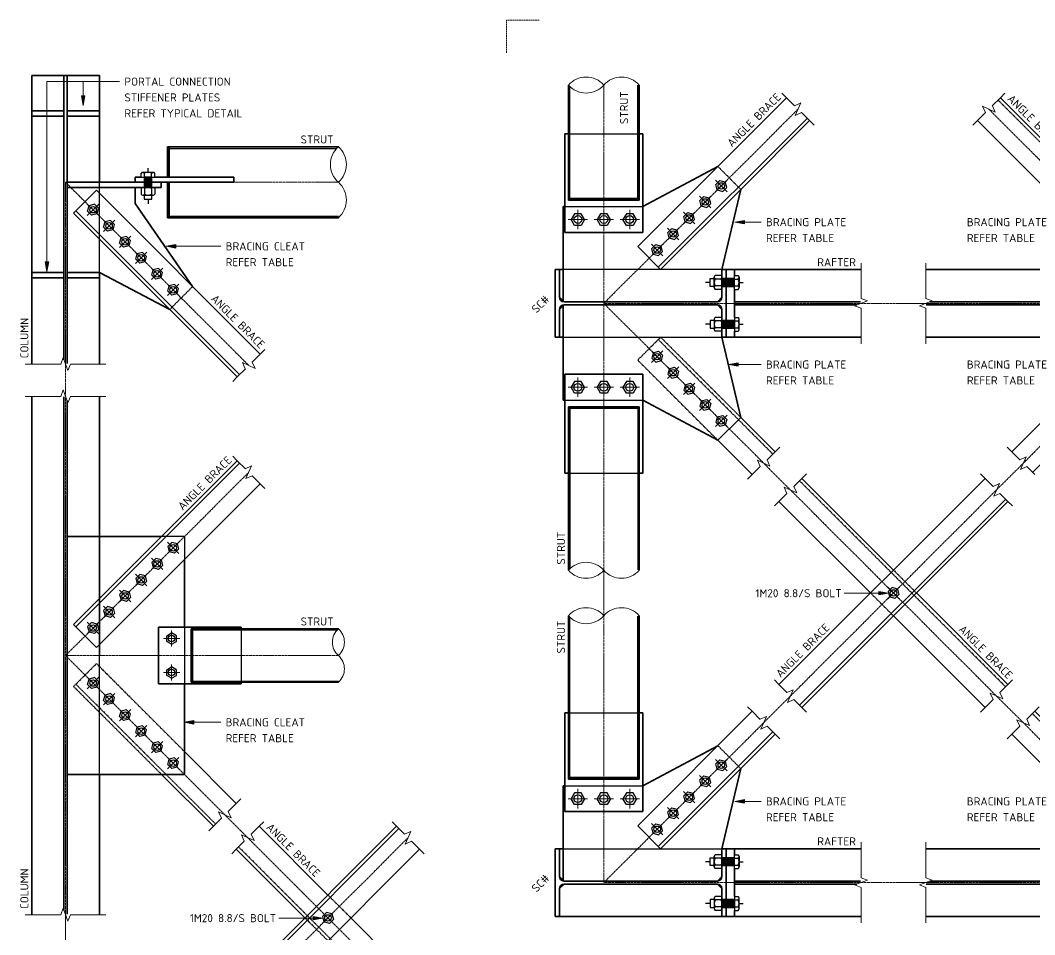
# Model space of a CAD drawing. Header units: millimetres. Extents: x 1285 to 11329, y 695 to 5869.
# Drawn here: x 5392 to 8524, y 3046 to 5869 of the extents above; entities that cross this region are included whole.
import ezdxf

# ---------------------------------------------------------------- set-up
doc = ezdxf.new("R2010")
doc.units = ezdxf.units.MM
for name, pattern in [('Centre x0_5', [10.25, 1.5, -1.25, 6.25, -1.25]), ('Dash', [7, 5, -2]), ('Hidden', [4, 3, -1])]:
    doc.linetypes.add(name, pattern=pattern)
for name, color, linetype, lineweight in [('A-000-T_TEXT', 231, 'Continuous', 13), ('A-010-M_LINE', 90, 'Continuous', 13), ('Z-000-T_TEXT', 131, 'Continuous', 18), ('Z-060-M_DETAIL', 92, 'Continuous', 25), ('Z-200_P_REF_PLANE', 111, 'Dash', 13)]:
    doc.layers.add(name, color=color, linetype=linetype, lineweight=lineweight)
doc.styles.add('ISOCPEUR', font='isocpeur.ttf', dxfattribs={"height": 25})

# ---------------------------------------------------------------- blocks, each defined once
blk = doc.blocks.new('NRP_Break Line _v2_ - Section-3988876-S-6911 - _INDUSTRIAL_ TYPICAL BRACING CONFIGURATION DETAILS')
at = {"layer": 'Z-060-M_DETAIL', "lineweight": 18}
for p, q in [((0, 0), (89.5, 0)), ((119.5, 0), (209, 0))]:
    blk.add_line(p, q, dxfattribs=at)
blk = doc.blocks.new('NRP_Bolt Detailed Section _v2_ - M24-3988877-S-6911 - _INDUSTRIAL_ TYPICAL BRACING CONFIGURATION DETAILS')
at = {"layer": 'Z-060-M_DETAIL'}
blk.add_hatch(color=256, dxfattribs=at).paths.add_polyline_path([(0, -12), (38.2, -12), (38.2, 12), (0, 12)])
for p, q in [((-14.6, 0), (-27, 0)), ((-14.6, -16), (-14.6, 16)), ((0, 21.3), (-11.6, 21.3)), ((0, 10.7), (-11.6, 10.7)), ((0, 21.3), (0, -21.3)), ((38.2, 12), (0, 12)), ((0, 12), (0, -12)), ((38.2, -16), (38.2, 16)), ((38.2, -12), (38.2, 12)), ((41.2, 21.3), (59.2, 21.3)), ((41.2, 10.7), (59.2, 10.7)), ((62.2, 16), (62.2, -16)), ((62.2, 12), (74.2, 12)), ((74.2, 12), (74.2, -12)), ((74.2, 0), (89.2, 0)), ((0, -10.7), (-11.6, -10.7)), ((0, -21.3), (-11.6, -21.3)), ((0, -12), (38.2, -12)), ((41.2, -10.7), (59.2, -10.7)), ((41.2, -21.3), (59.2, -21.3)), ((74.2, -12), (62.2, -12))]:
    blk.add_line(p, q, dxfattribs=at)
for centre, radius, start, end in [((-8.4, 16), 6.19, 120.5102, 239.4898), ((5.6, 0), 20.2, 148.1145, 211.8855), ((44.4, 16), 6.19, 120.5102, 239.4898), ((58.4, 0), 20.2, 148.1145, 211.8855), ((56, 16), 6.19, 300.5102, 59.4898), ((42, 0), 20.2, 328.1145, 31.8855), ((-8.4, -16), 6.19, 120.5102, 239.4898), ((44.4, -16), 6.19, 120.5102, 239.4898), ((56, -16), 6.19, 300.5102, 59.4898)]:
    blk.add_arc(centre, radius, start, end, dxfattribs=at)
blk = doc.blocks.new('NRP_Bolt Detailed Section _v2_ - M24-3988879-S-6911 - _INDUSTRIAL_ TYPICAL BRACING CONFIGURATION DETAILS')
at = {"layer": 'Z-060-M_DETAIL'}
blk.add_hatch(color=256, dxfattribs=at).paths.add_polyline_path([(0, -12), (38.2, -12), (38.2, 12), (0, 12)])
for p, q in [((-14.6, 16), (-14.6, -16)), ((0, 21.3), (-11.6, 21.3)), ((0, 10.7), (-11.6, 10.7)), ((0, -21.3), (0, 21.3)), ((38.2, 12), (0, 12)), ((0, 12), (0, -12)), ((38.2, 16), (38.2, -16)), ((38.2, -12), (38.2, 12)), ((41.2, 21.3), (59.2, 21.3)), ((41.2, 10.7), (59.2, 10.7)), ((62.2, -16), (62.2, 16)), ((74.2, 12), (62.2, 12)), ((74.2, -12), (74.2, 12)), ((-14.6, 0), (-27, 0)), ((0, -10.7), (-11.6, -10.7)), ((0, -21.3), (-11.6, -21.3)), ((0, -12), (38.2, -12)), ((41.2, -10.7), (59.2, -10.7)), ((41.2, -21.3), (59.2, -21.3)), ((62.2, -12), (74.2, -12)), ((74.2, 0), (89.2, 0))]:
    blk.add_line(p, q, dxfattribs=at)
for centre, radius, start, end in [((-8.4, 16), 6.19, 120.5102, 239.4898), ((5.6, 0), 20.2, 148.1145, 211.8855), ((44.4, 16), 6.19, 120.5102, 239.4898), ((58.4, 0), 20.2, 148.1145, 211.8855), ((56, 16), 6.19, 300.5102, 59.4898), ((42, 0), 20.2, 328.1145, 31.8855), ((-8.4, -16), 6.19, 120.5102, 239.4898), ((44.4, -16), 6.19, 120.5102, 239.4898), ((56, -16), 6.19, 300.5102, 59.4898)]:
    blk.add_arc(centre, radius, start, end, dxfattribs=at)
blk = doc.blocks.new('NRP_Bolt Detailed Plan _v2_ - M24-1017943-S-6911 - _INDUSTRIAL_ TYPICAL BRACING CONFIGURATION DETAILS')
at = {"layer": 'Z-060-M_DETAIL', "lineweight": 13}
for p, q in [((-30, 0), (0, 0)), ((0, 0), (0, 30)), ((30, 0), (0, 0)), ((0, 0), (0, -30))]:
    blk.add_line(p, q, dxfattribs=at)
at = {"layer": 'Z-060-M_DETAIL'}
for p, q in [((-10.4, 18), (-20.8, 0)), ((10.4, 18), (-10.4, 18)), ((20.8, 0), (10.4, 18)), ((20.8, 0), (10.4, -18)), ((-10.4, -18), (-20.8, 0)), ((10.4, -18), (-10.4, -18))]:
    blk.add_line(p, q, dxfattribs=at)
blk.add_circle((0, 0), 12, dxfattribs=at)
blk = doc.blocks.new('NRP_Bolt Detailed Plan _v2_ - M20-1017941-S-6911 - _INDUSTRIAL_ TYPICAL BRACING CONFIGURATION DETAILS')
at = {"layer": 'Z-060-M_DETAIL', "lineweight": 13}
for p, q in [((-25, 0), (0, 0)), ((0, 0), (0, 25)), ((25, 0), (0, 0)), ((0, 0), (0, -25))]:
    blk.add_line(p, q, dxfattribs=at)
at = {"layer": 'Z-060-M_DETAIL'}
for p, q in [((-8.7, 15), (-17.3, 0)), ((8.7, 15), (-8.7, 15)), ((17.3, 0), (8.7, 15)), ((17.3, 0), (8.7, -15)), ((-8.7, -15), (-17.3, 0)), ((8.7, -15), (-8.7, -15))]:
    blk.add_line(p, q, dxfattribs=at)
blk.add_circle((0, 0), 10, dxfattribs=at)
blk = doc.blocks.new('NRP_Break Line _v2_ - Round-3988833-S-6911 - _INDUSTRIAL_ TYPICAL BRACING CONFIGURATION DETAILS')
at = {"layer": 'Z-060-M_DETAIL', "lineweight": 18}
for centre, start, end in [((54.7, -48.3), 41.4096, 138.5904), ((164.3, -48.3), 41.4096, 138.5904), ((54.7, 48.3), 221.4096, 318.5904)]:
    blk.add_arc(centre, 73, start, end, dxfattribs=at)
blk = doc.blocks.new('NRP_Bolt Detailed Plan _v2_ - M24-3988882-S-6911 - _INDUSTRIAL_ TYPICAL BRACING CONFIGURATION DETAILS')
at = {"layer": 'Z-060-M_DETAIL'}
for p, q in [((-10.4, 18), (-20.8, 0)), ((-10.4, -18), (-20.8, 0)), ((10.4, 18), (-10.4, 18)), ((20.8, 0), (10.4, 18)), ((10.4, -18), (-10.4, -18)), ((20.8, 0), (10.4, -18))]:
    blk.add_line(p, q, dxfattribs=at)
at = {"layer": 'Z-060-M_DETAIL', "lineweight": 13}
for p, q in [((0, 0), (0, 30)), ((-30, 0), (0, 0)), ((0, 0), (0, -30)), ((30, 0), (0, 0))]:
    blk.add_line(p, q, dxfattribs=at)
at = {"layer": 'Z-060-M_DETAIL'}
blk.add_circle((0, 0), 12, dxfattribs=at)
blk = doc.blocks.new('NRP_Bolt Detailed Plan _v2_ - M20-3988875-S-6911 - _INDUSTRIAL_ TYPICAL BRACING CONFIGURATION DETAILS')
at = {"layer": 'Z-060-M_DETAIL'}
for p, q in [((-8.7, 15), (-17.3, 0)), ((-8.7, -15), (-17.3, 0)), ((8.7, 15), (-8.7, 15)), ((17.3, 0), (8.7, 15)), ((8.7, -15), (-8.7, -15)), ((17.3, 0), (8.7, -15))]:
    blk.add_line(p, q, dxfattribs=at)
at = {"layer": 'Z-060-M_DETAIL', "lineweight": 13}
for p, q in [((0, 0), (0, 25)), ((-25, 0), (0, 0)), ((0, 0), (0, -25)), ((25, 0), (0, 0))]:
    blk.add_line(p, q, dxfattribs=at)
at = {"layer": 'Z-060-M_DETAIL'}
blk.add_circle((0, 0), 10, dxfattribs=at)
blk = doc.blocks.new('NRP_Break Line _v2_ - Round-3988883-S-6911 - _INDUSTRIAL_ TYPICAL BRACING CONFIGURATION DETAILS')
at = {"layer": 'Z-060-M_DETAIL', "lineweight": 18}
for centre, start, end in [((54.7, -48.3), 41.4096, 138.5904), ((54.7, 48.3), 221.4096, 318.5904), ((164.3, 48.3), 221.4096, 318.5904)]:
    blk.add_arc(centre, 73, start, end, dxfattribs=at)
blk = doc.blocks.new('NRP_Break Line _v2_ - Section-3988881-S-6911 - _INDUSTRIAL_ TYPICAL BRACING CONFIGURATION DETAILS')
at = {"layer": 'Z-060-M_DETAIL', "lineweight": 18}
for p, q in [((0, 0), (35, 0)), ((65, 0), (100, 0))]:
    blk.add_line(p, q, dxfattribs=at)
blk = doc.blocks.new('NRP_Break Line _v2_ - Round-3988884-S-6911 - _INDUSTRIAL_ TYPICAL BRACING CONFIGURATION DETAILS')
at = {"layer": 'Z-060-M_DETAIL', "lineweight": 18}
for centre, start, end in [((41.3, -36.4), 41.4096, 138.5904), ((123.8, -36.4), 41.4096, 138.5904), ((41.3, 36.4), 221.4096, 318.5904)]:
    blk.add_arc(centre, 55, start, end, dxfattribs=at)
blk = doc.blocks.new('NRP_Bolt Detailed Section _v2_ - M24-3988888-S-6911 - _INDUSTRIAL_ TYPICAL BRACING CONFIGURATION DETAILS')
at = {"layer": 'Z-060-M_DETAIL'}
blk.add_hatch(color=256, dxfattribs=at).paths.add_polyline_path([(0, -12), (32, -12), (32, 12), (0, 12)])
for p, q in [((-14.6, 16), (-14.6, -16)), ((0, 21.3), (-11.6, 21.3)), ((0, 10.7), (-11.6, 10.7)), ((0, -21.3), (0, 21.3)), ((32, 12), (0, 12)), ((0, 12), (0, -12)), ((32, 16), (32, -16)), ((32, -12), (32, 12)), ((35, 21.3), (53, 21.3)), ((35, 10.7), (53, 10.7)), ((56, -16), (56, 16)), ((68, 12), (56, 12)), ((68, -12), (68, 12)), ((-14.6, 0), (-27, 0)), ((0, -10.7), (-11.6, -10.7)), ((0, -21.3), (-11.6, -21.3)), ((0, -12), (32, -12)), ((35, -10.7), (53, -10.7)), ((35, -21.3), (53, -21.3)), ((56, -12), (68, -12)), ((68, 0), (83, 0))]:
    blk.add_line(p, q, dxfattribs=at)
for centre, radius, start, end in [((-8.4, 16), 6.19, 120.5102, 239.4898), ((5.6, 0), 20.2, 148.1145, 211.8855), ((38.2, 16), 6.19, 120.5102, 239.4898), ((52.2, 0), 20.2, 148.1145, 211.8855), ((49.8, 16), 6.19, 300.5102, 59.4898), ((35.8, 0), 20.2, 328.1145, 31.8855), ((-8.4, -16), 6.19, 120.5102, 239.4898), ((38.2, -16), 6.19, 120.5102, 239.4898), ((49.8, -16), 6.19, 300.5102, 59.4898)]:
    blk.add_arc(centre, radius, start, end, dxfattribs=at)

msp = doc.modelspace()

# ---------------------------------------------------------------- hatches: boundary and pattern name
at = {"layer": 'A-000-T_TEXT', "lineweight": 18}
for points in [[(5586.2, 5606.4), (5591.5, 5636.4), (5580.9, 5636.4)], [(7597.5, 5246.1), (7627.5, 5240.9), (7627.5, 5251.4)], [(5842.2, 5171.6), (5872.2, 5166.3), (5872.2, 5176.9)], [(5474.4, 5093.7), (5479.7, 5123.7), (5469.1, 5123.7)], [(7578.5, 4806.5), (7608.5, 4801.2), (7608.5, 4811.8)], [(8072.2, 4100.5), (8042.2, 4105.8), (8042.2, 4095.2)], [(5897.5, 3702), (5927.5, 3696.7), (5927.5, 3707.3)], [(7597.5, 3457.9), (7627.5, 3452.7), (7627.5, 3463.2)], [(6326.3, 3097.4), (6296.3, 3102.7), (6296.3, 3092.1)]]:
    msp.add_hatch(color=7, dxfattribs=at).paths.add_polyline_path(points)

# ---------------------------------------------------------------- linework, layer by layer
at = {"layer": 'A-000-T_TEXT', "color": 250, "lineweight": 18}
for p, q in [((5474.4, 5680.1), (5698.4, 5680.1)), ((5474.4, 5093.7), (5474.4, 5680.1)), ((5586.2, 5680.1), (5698.4, 5680.1)), ((5586.2, 5606.4), (5586.2, 5680.1)), ((5591.5, 5636.4), (5580.9, 5636.4)), ((5580.9, 5636.4), (5586.2, 5606.4)), ((5586.2, 5606.4), (5591.5, 5636.4)), ((7627.5, 5251.4), (7597.5, 5246.1)), ((7597.5, 5246.1), (7627.5, 5240.9)), ((7597.5, 5246.1), (7679, 5246.1)), ((7627.5, 5240.9), (7627.5, 5251.4)), ((5872.2, 5176.9), (5842.2, 5171.6)), ((5842.2, 5171.6), (5872.2, 5166.3)), ((5842.2, 5171.6), (6010.9, 5171.6)), ((5872.2, 5166.3), (5872.2, 5176.9)), ((5479.7, 5123.7), (5469.1, 5123.7)), ((5469.1, 5123.7), (5474.4, 5093.7)), ((5474.4, 5093.7), (5479.7, 5123.7)), ((7608.5, 4811.8), (7578.5, 4806.5)), ((7578.5, 4806.5), (7608.5, 4801.2)), ((7578.5, 4806.5), (7679, 4806.5)), ((7608.5, 4801.2), (7608.5, 4811.8)), ((8072.2, 4100.5), (8042.2, 4105.8)), ((8042.2, 4105.8), (8042.2, 4095.2)), ((7936.3, 4100.5), (7935.6, 4100.5)), ((8072.2, 4100.5), (7936.3, 4100.5)), ((8042.2, 4095.2), (8072.2, 4100.5)), ((5927.5, 3707.3), (5897.5, 3702)), ((5897.5, 3702), (5927.5, 3696.7)), ((5897.5, 3702), (6010.9, 3702)), ((5927.5, 3696.7), (5927.5, 3707.3)), ((7627.5, 3463.2), (7597.5, 3457.9)), ((7597.5, 3457.9), (7627.5, 3452.7)), ((7597.5, 3457.9), (7679, 3457.9)), ((7627.5, 3452.7), (7627.5, 3463.2)), ((6326.3, 3097.4), (6296.3, 3102.7)), ((6296.3, 3102.7), (6296.3, 3092.1)), ((6190.4, 3097.4), (6189.7, 3097.4)), ((6326.3, 3097.4), (6190.4, 3097.4)), ((6296.3, 3092.1), (6326.3, 3097.4))]:
    msp.add_line(p, q, dxfattribs=at)
at = {"layer": 'A-010-M_LINE', "lineweight": 35}
for p, q in [((5427.2, 5699.3), (5427.2, 4808.1)), ((5427.2, 5699.3), (5636.2, 5699.3)), ((5526.9, 5699.3), (5526.9, 4820.9)), ((5536.5, 5699.3), (5536.5, 4809.6)), ((5636.2, 5699.3), (5636.2, 5369.3)), ((7083.9, 5314.3), (7083.9, 5669.3)), ((7302.9, 5314.3), (7302.9, 5669.3)), ((7545.4, 5418.1), (7757.6, 5630.2)), ((8417.5, 5630.2), (8739.3, 5308.4)), ((5526.9, 5589.3), (5427.2, 5589.3)), ((5636.2, 5589.3), (5536.5, 5589.3)), ((5526.9, 5573.3), (5427.2, 5573.3)), ((5636.2, 5573.3), (5536.5, 5573.3)), ((7361.6, 5106.9), (7821.2, 5566.5)), ((7616.1, 5347.3), (7828.3, 5559.5)), ((8346.8, 5559.5), (8668.6, 5237.7)), ((7073.4, 5214.3), (7073.4, 5519.3)), ((7073.4, 5519.3), (7083.9, 5519.3)), ((7302.9, 5519.3), (7313.4, 5519.3)), ((7313.4, 5214.3), (7313.4, 5519.3)), ((5846.5, 5478.8), (6374, 5478.8)), ((5846.5, 5478.8), (5846.5, 5385.3)), ((5851.5, 5478.8), (5851.5, 5385.3)), ((7297.9, 5170.6), (7545.4, 5418.1)), ((7313.4, 5294.3), (7545.4, 5418.1)), ((5536.5, 5369.3), (5774.5, 5369.3)), ((5746.5, 5385.3), (5765.1, 5385.3)), ((5746.5, 5369.3), (5746.5, 5385.3)), ((5774.5, 5369.3), (5746.5, 5369.3)), ((5798.5, 5369.3), (5826.5, 5369.3)), ((6051.5, 5369.3), (5798.5, 5369.3)), ((5807.8, 5385.3), (6051.5, 5385.3)), ((5826.5, 5369.3), (5826.5, 5353.3)), ((5846.5, 5369.3), (5846.5, 5259.8)), ((5851.5, 5369.3), (5851.5, 5259.8)), ((6051.5, 5369.3), (6051.5, 5385.3)), ((5770.4, 5353.3), (5536.5, 5353.3)), ((5627.2, 5344.5), (5556.5, 5273.8)), ((5627.2, 5344.5), (6132.7, 4839)), ((5746.5, 5353.3), (5746.5, 5303.3)), ((5826.5, 5353.3), (5802.5, 5353.3)), ((7368.7, 5099.9), (7616.1, 5347.3)), ((7558.2, 5099.9), (7616.1, 5347.3)), ((5746.5, 5303.3), (5924, 5047.4)), ((7068.4, 5000.2), (7068.4, 5294.3)), ((7068.4, 5294.3), (7073.4, 5294.3)), ((7083.9, 5319.3), (7302.9, 5319.3)), ((7083.9, 5314.3), (7302.9, 5314.3)), ((5556.5, 5273.8), (6062, 4768.3)), ((5563.5, 5280.9), (6069.1, 4775.4)), ((5846.5, 5259.8), (6374, 5259.8)), ((7073.4, 5214.3), (7313.4, 5214.3)), ((7297.9, 5170.6), (7368.7, 5099.9)), ((5526.9, 5090.3), (5427.2, 5090.3)), ((5526.9, 5074.3), (5427.2, 5074.3)), ((5636.2, 5090.3), (5536.5, 5090.3)), ((5636.2, 5074.3), (5536.5, 5074.3)), ((5853.4, 4976.9), (5636.2, 5090.3)), ((5636.2, 5090.3), (5636.2, 4808.1)), ((7043.4, 4890.9), (7043.4, 5099.9)), ((7043.4, 5099.9), (7056.6, 5099.9)), ((7056.6, 5099.9), (7068.4, 5099.9)), ((7056.6, 5099.9), (7056.6, 5014.2)), ((7558.2, 5014.2), (7558.2, 5099.9)), ((7558.2, 5099.9), (7571.4, 5099.9)), ((7571.4, 5099.9), (7596.4, 5099.9)), ((7571.4, 5099.9), (7571.4, 4890.9)), ((7596.4, 5081.2), (7596.4, 5099.9)), ((7596.4, 5099.9), (7987.5, 5099.9)), ((8187.5, 5099.9), (8668.6, 5099.9)), ((7056.6, 5014.2), (7070.6, 5000.2)), ((7544.2, 5000.2), (7558.2, 5014.2)), ((7596.4, 4952.2), (7596.4, 5038.5)), ((7056.6, 4976.6), (7070.6, 4990.6)), ((7068.4, 4990.6), (7068.4, 4696.4)), ((7070.6, 5000.2), (7544.2, 5000.2)), ((7544.2, 4990.6), (7070.6, 4990.6)), ((7558.2, 4976.6), (7544.2, 4990.6)), ((7596.4, 5000.2), (7986, 5000.2)), ((7596.4, 4990.6), (7974.7, 4990.6)), ((8189, 4990.6), (9568.9, 4990.6)), ((8200.3, 5000.2), (9580.2, 5000.2)), ((7056.6, 4976.6), (7056.6, 4890.9)), ((7558.2, 4890.9), (7558.2, 4976.6)), ((8452.9, 4537.3), (8890.9, 4975.4)), ((7056.6, 4890.9), (7043.4, 4890.9)), ((7056.6, 4890.9), (7068.4, 4890.9)), ((7558.2, 4890.9), (7616.1, 4643.4)), ((7571.4, 4890.9), (7558.2, 4890.9)), ((7571.4, 4890.9), (7596.4, 4890.9)), ((7596.4, 4890.9), (7596.4, 4909.5)), ((7596.4, 4890.9), (7987.5, 4890.9)), ((8187.5, 4890.9), (8705.4, 4890.9)), ((8516.5, 4473.7), (8954.6, 4911.7)), ((7073.4, 4776.4), (7073.4, 4471.4)), ((7073.4, 4776.4), (7313.4, 4776.4)), ((7313.4, 4776.4), (7313.4, 4471.4)), ((5427.2, 4708.1), (5427.2, 3108.1)), ((5526.9, 4706.6), (5526.9, 3120.9)), ((5636.2, 3908.1), (5636.2, 4708.1)), ((5536.5, 4695.3), (5536.5, 3109.6)), ((7068.4, 4696.4), (7073.4, 4696.4)), ((7083.9, 4676.4), (7083.9, 4171.4)), ((7083.9, 4676.4), (7302.9, 4676.4)), ((7083.9, 4671.4), (7302.9, 4671.4)), ((7302.9, 4676.4), (7302.9, 4171.4)), ((7313.4, 4696.4), (7545.4, 4572.7)), ((7545.4, 4572.7), (7616.1, 4643.4)), ((7616.1, 4643.4), (7722.2, 4537.3)), ((5636.2, 4575.5), (5636.2, 4275.5)), ((7545.4, 4572.7), (7651.5, 4466.6)), ((5556.5, 4003.6), (6062, 4509.2)), ((5563.5, 3996.6), (6069.1, 4502.1)), ((7073.4, 4471.4), (7083.9, 4471.4)), ((7302.9, 4471.4), (7313.4, 4471.4)), ((7734, 3818.4), (8370.4, 4454.8)), ((7804.7, 4454.8), (8087.5, 4172)), ((5627.2, 3932.9), (6132.7, 4438.5)), ((7797.6, 3754.8), (8434, 4391.2)), ((7734, 4384.1), (8016.8, 4101.3)), ((7804.7, 3747.7), (8441.1, 4384.1)), ((5828.3, 4275.5), (5536.5, 4275.5)), ((5899, 4204.8), (5899, 3995.6)), ((8158.3, 4101.3), (8441.1, 3818.4)), ((7083.9, 3526.1), (7083.9, 4031.1)), ((7302.9, 3526.1), (7302.9, 4031.1)), ((8087.5, 4030.5), (8370.4, 3747.7)), ((5556.5, 4003.6), (5627.2, 3932.9)), ((5819, 3995.6), (6074, 3995.6)), ((5819, 3995.6), (5819, 3820.6)), ((5919, 3990.6), (5919, 3825.6)), ((5919, 3990.6), (6374, 3990.6)), ((5924, 3990.6), (5924, 3825.6)), ((6074, 3995.6), (6074, 3990.6)), ((5819, 3820.6), (6074, 3820.6)), ((5899, 3820.6), (5899, 3540.7)), ((5919, 3825.6), (6374, 3825.6)), ((6074, 3825.6), (6074, 3820.6)), ((7073.4, 3426.1), (7073.4, 3731.1)), ((7073.4, 3731.1), (7083.9, 3731.1)), ((7297.9, 3382.4), (7651.5, 3735.9)), ((7302.9, 3731.1), (7313.4, 3731.1)), ((7313.4, 3426.1), (7313.4, 3731.1)), ((8523.6, 3735.9), (8739.3, 3520.2)), ((7361.6, 3318.7), (7715.1, 3672.3)), ((7368.7, 3311.7), (7722.2, 3665.2)), ((8452.9, 3665.2), (8668.6, 3449.5)), ((5899, 3611.4), (6058.8, 3451.7)), ((7313.4, 3506.1), (7545.4, 3629.8)), ((5899, 3540.7), (5536.5, 3540.7)), ((5636.2, 3540.7), (5636.2, 3108.1)), ((5828.3, 3540.7), (5988.1, 3381)), ((7558.2, 3311.7), (7616.1, 3559.1)), ((7083.9, 3531.1), (7302.9, 3531.1)), ((7083.9, 3526.1), (7302.9, 3526.1)), ((7068.4, 3212), (7068.4, 3506.1)), ((7068.4, 3506.1), (7073.4, 3506.1)), ((7073.4, 3426.1), (7313.4, 3426.1)), ((7297.9, 3382.4), (7368.7, 3311.7)), ((6058.8, 2886), (6553.8, 3381)), ((6065.9, 2878.9), (6560.9, 3373.9)), ((6129.5, 3381), (6341.7, 3168.8)), ((6058.8, 3310.3), (6270.9, 3098.1)), ((6129.5, 2815.3), (6624.5, 3310.3)), ((7043.4, 3311.7), (7043.4, 3102.7)), ((7056.6, 3311.7), (7043.4, 3311.7)), ((7056.6, 3311.7), (7068.4, 3311.7)), ((7056.6, 3226), (7056.6, 3311.7)), ((7571.4, 3311.7), (7558.2, 3311.7)), ((7558.2, 3311.7), (7558.2, 3226)), ((7571.4, 3311.7), (7596.4, 3311.7)), ((7571.4, 3102.7), (7571.4, 3311.7)), ((7596.4, 3311.7), (7596.4, 3293)), ((7596.4, 3311.7), (7987.5, 3311.7)), ((8187.5, 3311.7), (8668.6, 3311.7)), ((7056.6, 3226), (7070.6, 3212)), ((7558.2, 3226), (7544.2, 3212)), ((7596.4, 3250.3), (7596.4, 3164)), ((7056.6, 3188.4), (7070.6, 3202.4)), ((7544.2, 3212), (7070.6, 3212)), ((7070.6, 3202.4), (7544.2, 3202.4)), ((7544.2, 3202.4), (7558.2, 3188.4)), ((7596.4, 3212), (7986, 3212)), ((7596.4, 3202.4), (7974.7, 3202.4)), ((8189, 3202.4), (9568.9, 3202.4)), ((8200.3, 3212), (9580.2, 3212)), ((7056.6, 3102.7), (7056.6, 3188.4)), ((7558.2, 3188.4), (7558.2, 3102.7)), ((7043.4, 3102.7), (7056.6, 3102.7)), ((7056.6, 3102.7), (7558.2, 3102.7)), ((7558.2, 3102.7), (7571.4, 3102.7)), ((7571.4, 3102.7), (7596.4, 3102.7)), ((7596.4, 3121.3), (7596.4, 3102.7)), ((7596.4, 3102.7), (7987.5, 3102.7)), ((8187.5, 3102.7), (9581.7, 3102.7)), ((6412.4, 3098.1), (6624.5, 2886))]:
    msp.add_line(p, q, dxfattribs=at)
at = {"layer": 'A-010-M_LINE', "linetype": 'Centre x0_5', "lineweight": 18}
for p, q in [((7193.4, 3207.2), (7193.4, 5669.3)), ((7193.4, 4995.4), (7792.9, 5594.8)), ((9581.7, 4395.4), (8382.2, 5594.8)), ((5531.7, 5369.3), (5531.7, 2288.1)), ((6374, 5369.3), (5531.7, 5369.3)), ((5531.7, 5369.3), (6097.3, 4803.7)), ((7193.4, 4995.4), (8981.7, 3207.2)), ((7193.4, 4995.4), (9562.2, 4995.4)), ((7193.4, 3207.2), (8981.7, 4995.4)), ((5531.7, 3908.1), (6097.3, 4473.8)), ((5531.7, 3908.1), (6374, 3908.1)), ((5531.7, 3908.1), (6589.1, 2850.6)), ((5531.7, 2288.1), (6589.1, 3345.6)), ((7193.4, 3207.2), (9581.7, 3207.2))]:
    msp.add_line(p, q, dxfattribs=at)
at = {"layer": 'A-010-M_LINE', "linetype": 'Hidden', "lineweight": 25}
for p, q in [((7297.9, 5319.3), (7297.9, 5669.3)), ((7088.9, 5319.3), (7088.9, 5664.3)), ((8410.5, 5623.1), (8954.6, 5079)), ((7083.9, 5519.3), (7302.9, 5519.3)), ((5851.5, 5473.8), (6369, 5473.8)), ((7545.4, 5418.1), (7616.1, 5347.3)), ((5636.2, 5090.3), (5636.2, 5369.3)), ((7073.4, 5294.3), (7313.4, 5294.3)), ((5851.5, 5264.8), (6374, 5264.8)), ((7558.2, 5099.9), (7068.4, 5099.9)), ((5853.4, 4976.9), (5924, 5047.4)), ((7068.4, 4890.9), (7558.2, 4890.9)), ((7297.9, 4820.1), (7368.7, 4890.9)), ((7368.7, 4890.9), (7616.1, 4643.4)), ((7361.6, 4883.8), (7715.1, 4530.2)), ((7297.9, 4820.1), (7545.4, 4572.7)), ((7073.4, 4696.4), (7313.4, 4696.4)), ((7088.9, 4671.4), (7088.9, 4176.4)), ((7297.9, 4671.4), (7297.9, 4171.4)), ((7083.9, 4471.4), (7302.9, 4471.4)), ((7797.6, 4447.7), (8434, 3811.3)), ((5636.2, 3540.7), (5636.2, 4275.5)), ((5899, 4275.5), (5828.3, 4275.5)), ((5899, 4275.5), (5899, 4204.8)), ((8087.5, 4172), (8158.3, 4101.3)), ((8016.8, 4101.3), (8087.5, 4030.5)), ((7088.9, 3531.1), (7088.9, 4026.1)), ((7297.9, 3531.1), (7297.9, 4031.1)), ((5899, 3995.6), (5899, 3820.6)), ((5924, 3987.6), (6371.4, 3987.6)), ((6074, 3990.6), (6074, 3825.6)), ((5556.5, 3812.6), (5627.2, 3883.3)), ((5627.2, 3883.3), (5899, 3611.4)), ((5924, 3828.6), (6374, 3828.6)), ((5556.5, 3812.6), (5828.3, 3540.7)), ((5563.5, 3819.7), (5995.2, 3388)), ((7083.9, 3731.1), (7302.9, 3731.1)), ((8516.5, 3728.8), (8954.6, 3290.8)), ((7545.4, 3629.8), (7616.1, 3559.1)), ((7073.4, 3506.1), (7313.4, 3506.1)), ((6065.9, 3317.3), (6560.9, 2822.4)), ((7068.4, 3311.7), (7558.2, 3311.7)), ((6341.7, 3168.8), (6412.4, 3098.1)), ((6270.9, 3098.1), (6341.7, 3027.4))]:
    msp.add_line(p, q, dxfattribs=at)
at = {"layer": 'A-010-M_LINE', "lineweight": 35}
for centre, start, end in [((7070.6, 5014.2), 180, 270), ((7544.2, 5014.2), 270, 0), ((7070.6, 4976.6), 90, 180), ((7544.2, 4976.6), 0, 90), ((7070.6, 3226), 180, 270), ((7544.2, 3226), 270, 0), ((7070.6, 3188.4), 90, 180), ((7544.2, 3188.4), 0, 90)]:
    msp.add_arc(centre, 14, start, end, dxfattribs=at)
at = {"layer": 'Z-000-T_TEXT'}
for p, q in [((7757.6, 5630.2), (7743.4, 5644.3)), ((8417.5, 5630.2), (8431.7, 5644.3)), ((7782.3, 5605.4), (7801.8, 5614.3)), ((7801.8, 5614.3), (7784.1, 5575.4)), ((7784.1, 5575.4), (7803.5, 5584.2)), ((8362.7, 5603.7), (8401.6, 5586)), ((8371.6, 5584.2), (8362.7, 5603.7)), ((8401.6, 5586), (8392.8, 5605.4)), ((7828.3, 5559.5), (7842.4, 5545.3)), ((8346.8, 5559.5), (8332.7, 5545.3)), ((7987.5, 5099.9), (7987.5, 5119.9)), ((8187.5, 5099.9), (8187.5, 5119.9)), ((8007.5, 5002.9), (7967.5, 4987.9)), ((7967.5, 4987.9), (7987.5, 4980.4)), ((7987.5, 5010.4), (8007.5, 5002.9)), ((8167.5, 4987.9), (8207.5, 5002.9)), ((8187.5, 4980.4), (8167.5, 4987.9)), ((8207.5, 5002.9), (8187.5, 5010.4)), ((7987.5, 4890.9), (7987.5, 4870.9)), ((8187.5, 4890.9), (8187.5, 4870.9)), ((5524.2, 4828.1), (5516.7, 4808.1)), ((5539.2, 4788.1), (5524.2, 4828.1)), ((6132.7, 4839), (6146.8, 4853.2)), ((5427.2, 4808.1), (5407.2, 4808.1)), ((5546.7, 4808.1), (5539.2, 4788.1)), ((5636.2, 4808.1), (5656.2, 4808.1)), ((6116.8, 4794.8), (6077.9, 4812.5)), ((6077.9, 4812.5), (6086.7, 4793.1)), ((6107.9, 4814.3), (6116.8, 4794.8)), ((6062, 4768.3), (6047.8, 4754.2)), ((5427.2, 4708.1), (5407.2, 4708.1)), ((5516.7, 4708.1), (5524.2, 4728.1)), ((5524.2, 4728.1), (5539.2, 4688.1)), ((5539.2, 4688.1), (5546.7, 4708.1)), ((5636.2, 4708.1), (5656.2, 4708.1)), ((7722.2, 4537.3), (7736.4, 4551.4)), ((8452.9, 4537.3), (8438.7, 4551.4)), ((6062, 4509.2), (6047.8, 4523.3)), ((7706.3, 4493.1), (7667.4, 4510.8)), ((7667.4, 4510.8), (7676.2, 4491.3)), ((7697.5, 4512.6), (7706.3, 4493.1)), ((8497.1, 4521.4), (8477.6, 4512.6)), ((8479.4, 4482.5), (8497.1, 4521.4)), ((6086.7, 4484.4), (6106.2, 4493.3)), ((6106.2, 4493.3), (6088.5, 4454.4)), ((8498.8, 4491.3), (8479.4, 4482.5)), ((6088.5, 4454.4), (6107.9, 4463.2)), ((7651.5, 4466.6), (7637.4, 4452.4)), ((7804.7, 4454.8), (7818.8, 4468.9)), ((8370.4, 4454.8), (8356.2, 4468.9)), ((6132.7, 4438.5), (6146.8, 4424.3)), ((7749.9, 4428.3), (7788.8, 4410.6)), ((7758.7, 4408.8), (7749.9, 4428.3)), ((7788.8, 4410.6), (7780, 4430.1)), ((8395.1, 4430.1), (8414.6, 4438.9)), ((8414.6, 4438.9), (8396.9, 4400)), ((8396.9, 4400), (8416.4, 4408.8)), ((7734, 4384.1), (7719.9, 4370)), ((8441.1, 4384.1), (8455.2, 4370)), ((7734, 3818.4), (7719.9, 3832.6)), ((8441.1, 3818.4), (8455.2, 3832.6)), ((7778.2, 3802.5), (7758.7, 3793.7)), ((7760.5, 3763.6), (7778.2, 3802.5)), ((8425.2, 3774.2), (8386.3, 3791.9)), ((8386.3, 3791.9), (8395.1, 3772.4)), ((8416.4, 3793.7), (8425.2, 3774.2)), ((7780, 3772.4), (7760.5, 3763.6)), ((7651.5, 3735.9), (7637.4, 3750.1)), ((7804.7, 3747.7), (7818.8, 3733.6)), ((8370.4, 3747.7), (8356.2, 3733.6)), ((8523.6, 3735.9), (8537.7, 3750.1)), ((7676.2, 3711.2), (7695.7, 3720)), ((7695.7, 3720), (7678, 3681.1)), ((8468.8, 3709.4), (8507.7, 3691.7)), ((8477.6, 3690), (8468.8, 3709.4)), ((8507.7, 3691.7), (8498.8, 3711.2)), ((7678, 3681.1), (7697.5, 3690)), ((7722.2, 3665.2), (7736.4, 3651.1)), ((8452.9, 3665.2), (8438.7, 3651.1)), ((6058.8, 3451.7), (6073, 3465.8)), ((6042.9, 3407.5), (6004, 3425.2)), ((6004, 3425.2), (6012.8, 3405.7)), ((6034.1, 3426.9), (6042.9, 3407.5)), ((6129.5, 3381), (6143.7, 3395.1)), ((6553.8, 3381), (6539.6, 3395.1)), ((5988.1, 3381), (5974, 3366.8)), ((6074.7, 3354.5), (6113.6, 3336.8)), ((6083.6, 3335), (6074.7, 3354.5)), ((6113.6, 3336.8), (6104.8, 3356.2)), ((6578.5, 3356.2), (6598, 3365.1)), ((6598, 3365.1), (6580.3, 3326.2)), ((6580.3, 3326.2), (6599.7, 3335)), ((7987.5, 3311.7), (7987.5, 3331.7)), ((8187.5, 3311.7), (8187.5, 3331.7)), ((6058.8, 3310.3), (6044.7, 3296.1)), ((6624.5, 3310.3), (6638.6, 3296.1)), ((8007.5, 3214.7), (7967.5, 3199.7)), ((7967.5, 3199.7), (7987.5, 3192.2)), ((7987.5, 3222.2), (8007.5, 3214.7)), ((8167.5, 3199.7), (8207.5, 3214.7)), ((8187.5, 3192.2), (8167.5, 3199.7)), ((8207.5, 3214.7), (8187.5, 3222.2)), ((5427.2, 3108.1), (5407.2, 3108.1)), ((5524.2, 3128.1), (5516.7, 3108.1)), ((5539.2, 3088.1), (5524.2, 3128.1)), ((5546.7, 3108.1), (5539.2, 3088.1)), ((5636.2, 3108.1), (5656.2, 3108.1)), ((7987.5, 3102.7), (7987.5, 3082.7)), ((8187.5, 3102.7), (8187.5, 3082.7))]:
    msp.add_line(p, q, dxfattribs=at)
at = {"layer": 'Z-200_P_REF_PLANE'}
for p in [(6893.4, 5769.3), (6993.4, 5869.3)]:
    msp.add_line(p, (6893.4, 5869.3), dxfattribs=at)

# ---------------------------------------------------------------- block references
at = {"layer": 'Z-060-M_DETAIL'}
for name, p in [('NRP_Break Line _v2_ - Round-3988833-S-6911 - _INDUSTRIAL_ TYPICAL BRACING CONFIGURATION DETAILS', (7083.9, 5669.3)), ('NRP_Bolt Detailed Plan _v2_ - M24-1017943-S-6911 - _INDUSTRIAL_ TYPICAL BRACING CONFIGURATION DETAILS', (7113.4, 5254.3)), ('NRP_Bolt Detailed Plan _v2_ - M24-1017943-S-6911 - _INDUSTRIAL_ TYPICAL BRACING CONFIGURATION DETAILS', (7193.4, 5254.3)), ('NRP_Bolt Detailed Plan _v2_ - M24-1017943-S-6911 - _INDUSTRIAL_ TYPICAL BRACING CONFIGURATION DETAILS', (7273.4, 5254.3)), ('NRP_Bolt Detailed Plan _v2_ - M24-3988882-S-6911 - _INDUSTRIAL_ TYPICAL BRACING CONFIGURATION DETAILS', (7113.4, 4736.4)), ('NRP_Bolt Detailed Plan _v2_ - M24-3988882-S-6911 - _INDUSTRIAL_ TYPICAL BRACING CONFIGURATION DETAILS', (7193.4, 4736.4)), ('NRP_Bolt Detailed Plan _v2_ - M24-3988882-S-6911 - _INDUSTRIAL_ TYPICAL BRACING CONFIGURATION DETAILS', (7273.4, 4736.4)), ('NRP_Break Line _v2_ - Round-3988883-S-6911 - _INDUSTRIAL_ TYPICAL BRACING CONFIGURATION DETAILS', (7083.9, 4171.4)), ('NRP_Break Line _v2_ - Round-3988833-S-6911 - _INDUSTRIAL_ TYPICAL BRACING CONFIGURATION DETAILS', (7083.9, 4031.1)), ('NRP_Bolt Detailed Plan _v2_ - M24-1017943-S-6911 - _INDUSTRIAL_ TYPICAL BRACING CONFIGURATION DETAILS', (7113.4, 3466.1)), ('NRP_Bolt Detailed Plan _v2_ - M24-1017943-S-6911 - _INDUSTRIAL_ TYPICAL BRACING CONFIGURATION DETAILS', (7193.4, 3466.1)), ('NRP_Bolt Detailed Plan _v2_ - M24-1017943-S-6911 - _INDUSTRIAL_ TYPICAL BRACING CONFIGURATION DETAILS', (7273.4, 3466.1))]:
    msp.add_blockref(name, p, dxfattribs=at)
at = {"layer": 'Z-060-M_DETAIL', "lineweight": 18}
for name, p, rotation in [('NRP_Break Line _v2_ - Section-3988881-S-6911 - _INDUSTRIAL_ TYPICAL BRACING CONFIGURATION DETAILS', (7757.6, 5630.2), 315.0000000000014), ('NRP_Break Line _v2_ - Section-3988881-S-6911 - _INDUSTRIAL_ TYPICAL BRACING CONFIGURATION DETAILS', (8346.8, 5559.5), 45), ('NRP_Break Line _v2_ - Section-3988876-S-6911 - _INDUSTRIAL_ TYPICAL BRACING CONFIGURATION DETAILS', (7987.5, 5099.9), 269.9999999999999), ('NRP_Break Line _v2_ - Section-3988876-S-6911 - _INDUSTRIAL_ TYPICAL BRACING CONFIGURATION DETAILS', (8187.5, 4890.9), 89.9999999999997), ('NRP_Break Line _v2_ - Section-3988881-S-6911 - _INDUSTRIAL_ TYPICAL BRACING CONFIGURATION DETAILS', (6132.7, 4839), 224.9999999999996), ('NRP_Break Line _v2_ - Section-3988876-S-6911 - _INDUSTRIAL_ TYPICAL BRACING CONFIGURATION DETAILS', (5636.2, 4808.1), 180), ('NRP_Break Line _v2_ - Section-3988881-S-6911 - _INDUSTRIAL_ TYPICAL BRACING CONFIGURATION DETAILS', (7722.2, 4537.3), 224.9999999999999), ('NRP_Break Line _v2_ - Section-3988881-S-6911 - _INDUSTRIAL_ TYPICAL BRACING CONFIGURATION DETAILS', (8523.6, 4466.6), 134.9999999999993), ('NRP_Break Line _v2_ - Section-3988881-S-6911 - _INDUSTRIAL_ TYPICAL BRACING CONFIGURATION DETAILS', (6062, 4509.2), 315), ('NRP_Break Line _v2_ - Section-3988881-S-6911 - _INDUSTRIAL_ TYPICAL BRACING CONFIGURATION DETAILS', (7734, 4384.1), 45), ('NRP_Break Line _v2_ - Section-3988881-S-6911 - _INDUSTRIAL_ TYPICAL BRACING CONFIGURATION DETAILS', (8370.4, 4454.8), 314.9999999999993), ('NRP_Break Line _v2_ - Section-3988881-S-6911 - _INDUSTRIAL_ TYPICAL BRACING CONFIGURATION DETAILS', (7804.7, 3747.7), 134.9999999999998), ('NRP_Break Line _v2_ - Section-3988881-S-6911 - _INDUSTRIAL_ TYPICAL BRACING CONFIGURATION DETAILS', (8441.1, 3818.4), 225.0000000000002), ('NRP_Break Line _v2_ - Section-3988881-S-6911 - _INDUSTRIAL_ TYPICAL BRACING CONFIGURATION DETAILS', (7651.5, 3735.9), 314.9999999999998), ('NRP_Break Line _v2_ - Section-3988881-S-6911 - _INDUSTRIAL_ TYPICAL BRACING CONFIGURATION DETAILS', (8452.9, 3665.2), 45.00000000000022), ('NRP_Break Line _v2_ - Section-3988881-S-6911 - _INDUSTRIAL_ TYPICAL BRACING CONFIGURATION DETAILS', (6058.8, 3451.7), 224.9999999999996), ('NRP_Break Line _v2_ - Section-3988881-S-6911 - _INDUSTRIAL_ TYPICAL BRACING CONFIGURATION DETAILS', (6058.8, 3310.3), 45), ('NRP_Break Line _v2_ - Section-3988881-S-6911 - _INDUSTRIAL_ TYPICAL BRACING CONFIGURATION DETAILS', (6553.8, 3381), 314.9999999999999), ('NRP_Break Line _v2_ - Section-3988876-S-6911 - _INDUSTRIAL_ TYPICAL BRACING CONFIGURATION DETAILS', (7987.5, 3311.7), 269.9999999999999), ('NRP_Break Line _v2_ - Section-3988876-S-6911 - _INDUSTRIAL_ TYPICAL BRACING CONFIGURATION DETAILS', (8187.5, 3102.7), 89.99999999999993), ('NRP_Break Line _v2_ - Section-3988876-S-6911 - _INDUSTRIAL_ TYPICAL BRACING CONFIGURATION DETAILS', (5636.2, 3108.1), 180)]:
    msp.add_blockref(name, p, dxfattribs=dict(at, rotation=rotation))
at = {"layer": 'Z-060-M_DETAIL'}
for name, p, rotation in [('NRP_Break Line _v2_ - Round-3988833-S-6911 - _INDUSTRIAL_ TYPICAL BRACING CONFIGURATION DETAILS', (6374, 5478.8), 269.9999999999999), ('NRP_Bolt Detailed Section _v2_ - M24-3988888-S-6911 - _INDUSTRIAL_ TYPICAL BRACING CONFIGURATION DETAILS', (5786.5, 5385.3), 270), ('NRP_Bolt Detailed Plan _v2_ - M20-1017941-S-6911 - _INDUSTRIAL_ TYPICAL BRACING CONFIGURATION DETAILS', (7556, 5357.9), 225.0000000000013), ('NRP_Bolt Detailed Plan _v2_ - M20-1017941-S-6911 - _INDUSTRIAL_ TYPICAL BRACING CONFIGURATION DETAILS', (7506.5, 5308.5), 225.0000000000013), ('NRP_Bolt Detailed Plan _v2_ - M20-3988875-S-6911 - _INDUSTRIAL_ TYPICAL BRACING CONFIGURATION DETAILS', (5616.6, 5284.4), 314.9999999999998), ('NRP_Bolt Detailed Plan _v2_ - M20-1017941-S-6911 - _INDUSTRIAL_ TYPICAL BRACING CONFIGURATION DETAILS', (7457, 5259), 225.0000000000013), ('NRP_Bolt Detailed Plan _v2_ - M20-3988875-S-6911 - _INDUSTRIAL_ TYPICAL BRACING CONFIGURATION DETAILS', (5666.1, 5234.9), 314.9999999999998), ('NRP_Bolt Detailed Plan _v2_ - M20-1017941-S-6911 - _INDUSTRIAL_ TYPICAL BRACING CONFIGURATION DETAILS', (7407.5, 5209.5), 225.0000000000013), ('NRP_Bolt Detailed Plan _v2_ - M20-3988875-S-6911 - _INDUSTRIAL_ TYPICAL BRACING CONFIGURATION DETAILS', (5715.5, 5185.5), 314.9999999999998), ('NRP_Bolt Detailed Plan _v2_ - M20-3988875-S-6911 - _INDUSTRIAL_ TYPICAL BRACING CONFIGURATION DETAILS', (5765, 5136), 314.9999999999998), ('NRP_Bolt Detailed Plan _v2_ - M20-1017941-S-6911 - _INDUSTRIAL_ TYPICAL BRACING CONFIGURATION DETAILS', (7358.1, 5160), 225.0000000000013), ('NRP_Bolt Detailed Plan _v2_ - M20-3988875-S-6911 - _INDUSTRIAL_ TYPICAL BRACING CONFIGURATION DETAILS', (5814.5, 5086.5), 314.9999999999998), ('NRP_Bolt Detailed Section _v2_ - M24-3988877-S-6911 - _INDUSTRIAL_ TYPICAL BRACING CONFIGURATION DETAILS', (7596.4, 5059.9), 180), ('NRP_Bolt Detailed Plan _v2_ - M20-3988875-S-6911 - _INDUSTRIAL_ TYPICAL BRACING CONFIGURATION DETAILS', (5864, 5037), 314.9999999999998), ('NRP_Bolt Detailed Section _v2_ - M24-3988879-S-6911 - _INDUSTRIAL_ TYPICAL BRACING CONFIGURATION DETAILS', (7596.4, 4930.9), 180), ('NRP_Bolt Detailed Plan _v2_ - M20-3988875-S-6911 - _INDUSTRIAL_ TYPICAL BRACING CONFIGURATION DETAILS', (7358.1, 4830.8), 134.9999999999999), ('NRP_Bolt Detailed Plan _v2_ - M20-3988875-S-6911 - _INDUSTRIAL_ TYPICAL BRACING CONFIGURATION DETAILS', (7407.5, 4781.3), 134.9999999999999), ('NRP_Bolt Detailed Plan _v2_ - M20-3988875-S-6911 - _INDUSTRIAL_ TYPICAL BRACING CONFIGURATION DETAILS', (7457, 4731.8), 134.9999999999999), ('NRP_Bolt Detailed Plan _v2_ - M20-3988875-S-6911 - _INDUSTRIAL_ TYPICAL BRACING CONFIGURATION DETAILS', (7506.5, 4682.3), 134.9999999999999), ('NRP_Bolt Detailed Plan _v2_ - M20-3988875-S-6911 - _INDUSTRIAL_ TYPICAL BRACING CONFIGURATION DETAILS', (7556, 4632.8), 134.9999999999999), ('NRP_Bolt Detailed Plan _v2_ - M20-1017941-S-6911 - _INDUSTRIAL_ TYPICAL BRACING CONFIGURATION DETAILS', (5864, 4240.5), 44.9999999999999), ('NRP_Bolt Detailed Plan _v2_ - M20-1017941-S-6911 - _INDUSTRIAL_ TYPICAL BRACING CONFIGURATION DETAILS', (5814.5, 4191), 44.9999999999999), ('NRP_Bolt Detailed Plan _v2_ - M20-1017941-S-6911 - _INDUSTRIAL_ TYPICAL BRACING CONFIGURATION DETAILS', (5765, 4141.5), 44.9999999999999), ('NRP_Bolt Detailed Plan _v2_ - M20-1017941-S-6911 - _INDUSTRIAL_ TYPICAL BRACING CONFIGURATION DETAILS', (8087.5, 4101.3), 44.99999999999959), ('NRP_Bolt Detailed Plan _v2_ - M20-1017941-S-6911 - _INDUSTRIAL_ TYPICAL BRACING CONFIGURATION DETAILS', (5715.5, 4092), 44.9999999999999), ('NRP_Bolt Detailed Plan _v2_ - M20-1017941-S-6911 - _INDUSTRIAL_ TYPICAL BRACING CONFIGURATION DETAILS', (5666.1, 4042.5), 44.9999999999999), ('NRP_Bolt Detailed Plan _v2_ - M20-1017941-S-6911 - _INDUSTRIAL_ TYPICAL BRACING CONFIGURATION DETAILS', (5616.6, 3993), 44.9999999999999), ('NRP_Bolt Detailed Plan _v2_ - M20-1017941-S-6911 - _INDUSTRIAL_ TYPICAL BRACING CONFIGURATION DETAILS', (5859, 3960.6), 270.0000000000001), ('NRP_Break Line _v2_ - Round-3988884-S-6911 - _INDUSTRIAL_ TYPICAL BRACING CONFIGURATION DETAILS', (6374, 3990.6), 269.9999999999999), ('NRP_Bolt Detailed Plan _v2_ - M20-3988875-S-6911 - _INDUSTRIAL_ TYPICAL BRACING CONFIGURATION DETAILS', (5616.6, 3823.2), 314.9999999999998), ('NRP_Bolt Detailed Plan _v2_ - M20-1017941-S-6911 - _INDUSTRIAL_ TYPICAL BRACING CONFIGURATION DETAILS', (5859, 3855.6), 270.0000000000001), ('NRP_Bolt Detailed Plan _v2_ - M20-3988875-S-6911 - _INDUSTRIAL_ TYPICAL BRACING CONFIGURATION DETAILS', (5666.1, 3773.7), 314.9999999999998), ('NRP_Bolt Detailed Plan _v2_ - M20-3988875-S-6911 - _INDUSTRIAL_ TYPICAL BRACING CONFIGURATION DETAILS', (5715.5, 3724.2), 314.9999999999998), ('NRP_Bolt Detailed Plan _v2_ - M20-3988875-S-6911 - _INDUSTRIAL_ TYPICAL BRACING CONFIGURATION DETAILS', (5765, 3674.7), 314.9999999999998), ('NRP_Bolt Detailed Plan _v2_ - M20-3988875-S-6911 - _INDUSTRIAL_ TYPICAL BRACING CONFIGURATION DETAILS', (5814.5, 3625.2), 314.9999999999998), ('NRP_Bolt Detailed Plan _v2_ - M20-3988875-S-6911 - _INDUSTRIAL_ TYPICAL BRACING CONFIGURATION DETAILS', (5864, 3575.7), 314.9999999999998), ('NRP_Bolt Detailed Plan _v2_ - M20-1017941-S-6911 - _INDUSTRIAL_ TYPICAL BRACING CONFIGURATION DETAILS', (7556, 3569.7), 224.9999999999998), ('NRP_Bolt Detailed Plan _v2_ - M20-1017941-S-6911 - _INDUSTRIAL_ TYPICAL BRACING CONFIGURATION DETAILS', (7506.5, 3520.2), 224.9999999999998), ('NRP_Bolt Detailed Plan _v2_ - M20-1017941-S-6911 - _INDUSTRIAL_ TYPICAL BRACING CONFIGURATION DETAILS', (7457, 3470.8), 224.9999999999998), ('NRP_Bolt Detailed Plan _v2_ - M20-1017941-S-6911 - _INDUSTRIAL_ TYPICAL BRACING CONFIGURATION DETAILS', (7407.5, 3421.3), 224.9999999999998), ('NRP_Bolt Detailed Plan _v2_ - M20-1017941-S-6911 - _INDUSTRIAL_ TYPICAL BRACING CONFIGURATION DETAILS', (7358.1, 3371.8), 224.9999999999998), ('NRP_Bolt Detailed Section _v2_ - M24-3988877-S-6911 - _INDUSTRIAL_ TYPICAL BRACING CONFIGURATION DETAILS', (7596.4, 3271.7), 180), ('NRP_Bolt Detailed Section _v2_ - M24-3988879-S-6911 - _INDUSTRIAL_ TYPICAL BRACING CONFIGURATION DETAILS', (7596.4, 3142.7), 180), ('NRP_Bolt Detailed Plan _v2_ - M20-1017941-S-6911 - _INDUSTRIAL_ TYPICAL BRACING CONFIGURATION DETAILS', (6341.7, 3098.1), 44.99999999999959)]:
    msp.add_blockref(name, p, dxfattribs=dict(at, rotation=rotation))
at = {"layer": 'Z-060-M_DETAIL', "lineweight": 18}
msp.add_blockref('NRP_Break Line _v2_ - Section-3988876-S-6911 - _INDUSTRIAL_ TYPICAL BRACING CONFIGURATION DETAILS', (5427.2, 4708.1), dxfattribs=at)

# ---------------------------------------------------------------- texts
at = {"layer": 'A-000-T_TEXT', "color": 7, "lineweight": 18, "char_height": 25, "attachment_point": 1, "style": 'ISOCPEUR'}
for s, insert, width in [('PORTAL CONNECTION ', (5713.4, 5692.6), 400.042), ('STIFFENER PLATES ', (5713.4, 5643.6), 371.181), ('REFER TYPICAL DETAIL', (5713.4, 5594.7), 432.11), ('STRUT', (6257.4, 5513.9), 120.253), ('BRACING PLATE', (7694, 5258.6), 291.013), ('BRACING PLATE', (8314, 5258.6), 291.013), ('REFER TABLE', (7694, 5209.7), 250.126), ('REFER TABLE', (8314, 5209.7), 250.126), ('BRACING CLEAT', (6025.9, 5184.1), 288.608), ('REFER TABLE', (6025.9, 5135.1), 250.126), ('RAFTER', (7852.3, 5135), 142.7), ('BRACING PLATE', (7694, 4819), 291.013), ('BRACING PLATE', (8314, 4819), 291.013), ('REFER TABLE', (7694, 4770), 250.126), ('REFER TABLE', (8314, 4770), 250.126), ('1M20 8.8/S BOLT', (7661.3, 4113), 314.262), ('STRUT', (6257.4, 4025.7), 120.253), ('BRACING CLEAT', (6025.9, 3714.5), 288.608), ('REFER TABLE', (6025.9, 3665.5), 250.126), ('BRACING PLATE', (7694, 3470.4), 291.013), ('BRACING PLATE', (8314, 3470.4), 291.013), ('REFER TABLE', (7694, 3421.5), 250.126), ('REFER TABLE', (8314, 3421.5), 250.126), ('RAFTER', (7852.3, 3346.8), 142.7), ('1M20 8.8/S BOLT', (5915.4, 3109.9), 314.262)]:
    msp.add_mtext(s, dxfattribs=dict(at, insert=insert, width=width))
for s, insert, width, rotation in [('STRUT', (7243.6, 5548.8), 120.253, 90), ('ANGLE BRACE', (7571.2, 5493.4), 255.738, 45), ('ANGLE BRACE', (8454.7, 5642.6), 255.738, 315), ('ANGLE BRACE', (5995.9, 5025.4), 255.738, 315), ('SC#', (6967.7, 4981), 72.954, 45), ('COLUMN', (5392.1, 4825.6), 142.7, 90), ('ANGLE BRACE', (5875.6, 4372.4), 255.738, 45), ('STRUT', (7048.8, 4188.8), 120.253, 90), ('STRUT', (7048.8, 3914.5), 120.253, 90), ('ANGLE BRACE', (7721.5, 3855.6), 255.738, 45), ('ANGLE BRACE', (8304.4, 4004.8), 255.738, 315), ('ANGLE BRACE', (6166.7, 3393.4), 255.738, 315), ('COLUMN', (5392.1, 3125.6), 142.7, 90), ('SC#', (6967.7, 3192.8), 72.954, 45)]:
    msp.add_mtext(s, dxfattribs=dict(at, insert=insert, width=width, rotation=rotation))

doc.saveas('drawing.dxf')
